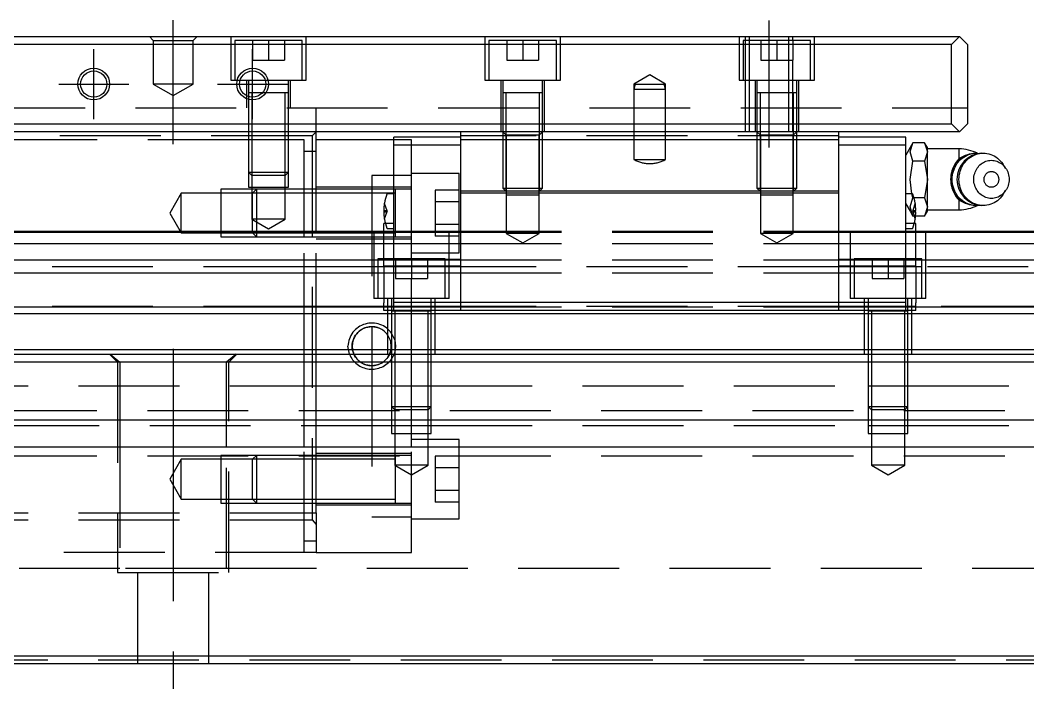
# Model space of a CAD drawing. Extents: x -29 to 1040, y -350 to 120.
# Drawn here: x 390.7 to 517.6, y -303.4 to -219.2 of the extents above; entities that cross this region are included whole.
import ezdxf

# ---------------------------------------------------------------- set-up
doc = ezdxf.new("R2010")
doc.units = 0
doc.linetypes.add('CENTER', pattern=[50.8, 31.75, -6.35, 6.35, -6.35])
doc.linetypes.add('DASHED', pattern=[19.05, 12.7, -6.35])
doc.layers.get('0').update_dxf_attribs({"linetype": 'CONTINUOUS'})
doc.layers.add('CENTER', color=1, linetype='CENTER')

msp = doc.modelspace()

# ---------------------------------------------------------------- linework, layer by layer
at = {"color": 7, "linetype": 'CONTINUOUS'}
for p, q in [((311, -221.26), (509, -221.26)), ((509, -221.26), (508, -222.26)), ((510, -222.26), (509, -221.26)), ((508, -222.26), (312, -222.26)), ((508, -232.26), (508, -222.26)), ((510, -222.26), (510, -232.26)), ((421.23, -228.36), (419.5, -228.36)), ((424.5, -228.36), (419.5, -228.36)), ((421.67, -228.36), (421.23, -228.36)), ((424.5, -228.36), (421.67, -228.36)), ((509, -233.26), (311, -233.26)), ((312, -232.26), (508, -232.26)), ((428, -245.76), (428, -233.26)), ((446.2, -234.26), (446.2, -233.26)), ((493.8, -234.26), (493.8, -233.26)), ((508, -232.26), (509, -233.26)), ((509, -233.26), (510, -232.26)), ((437.77, -234.26), (428, -234.26)), ((437.77, -234.96), (437.77, -233.96)), ((446.2, -233.96), (437.77, -233.96)), ((446.2, -240.76), (446.2, -234.26)), ((493.8, -234.26), (446.2, -234.26)), ((502.23, -233.96), (493.8, -233.96)), ((493.8, -240.76), (493.8, -234.26)), ((502.23, -234.96), (502.23, -233.96)), ((503.13, -234.64), (502.78, -235.26)), ((502.78, -235.8), (503.13, -234.64)), ((504.6, -234.64), (503.13, -234.64)), ((504.6, -234.64), (504.6, -234.64)), ((504.96, -235.26), (504.6, -234.64)), ((504.6, -234.64), (504.96, -235.8)), ((437.77, -254.76), (437.77, -234.96)), ((446.2, -234.96), (437.77, -234.96)), ((502.23, -234.96), (493.8, -234.96)), ((502.23, -254.76), (502.23, -234.96)), ((502.78, -235.26), (502.23, -236.2)), ((503.13, -236.95), (502.78, -235.8)), ((504.96, -235.8), (504.6, -236.95)), ((504.96, -235.8), (504.96, -235.26)), ((508.96, -235.41), (504.96, -235.41)), ((504.96, -239.26), (504.96, -235.8)), ((508.96, -236.65), (508.96, -235.41)), ((510.73, -235.97), (510.97, -235.96)), ((510.88, -235.97), (511.12, -235.96)), ((511.12, -235.96), (510.97, -235.96)), ((511.12, -235.96), (511.53, -235.99)), ((511.74, -235.97), (511.98, -235.96)), ((511.98, -235.96), (512.22, -235.97)), ((502.78, -239.26), (503.13, -236.95)), ((504.6, -236.95), (503.13, -236.95)), ((504.6, -236.95), (504.96, -239.26)), ((508.5, -237.32), (508.65, -237.12)), ((508.65, -237.12), (508.81, -236.93)), ((508.66, -237.32), (508.8, -237.12)), ((508.8, -237.12), (508.97, -236.93)), ((508.81, -236.93), (508.99, -236.75)), ((509.72, -236.25), (508.96, -236.65)), ((508.97, -236.93), (509.14, -236.75)), ((508.99, -236.75), (509.18, -236.59)), ((509.14, -236.75), (509.33, -236.59)), ((509.18, -236.59), (509.38, -236.45)), ((509.33, -236.59), (509.53, -236.45)), ((509.38, -236.45), (509.58, -236.32)), ((509.51, -237.32), (509.66, -237.12)), ((509.53, -236.45), (509.74, -236.32)), ((509.58, -236.32), (509.8, -236.21)), ((509.66, -237.12), (509.83, -236.93)), ((509.74, -236.32), (509.96, -236.21)), ((509.8, -236.21), (510.03, -236.12)), ((509.83, -236.93), (510, -236.75)), ((509.96, -236.21), (510.18, -236.12)), ((510, -236.75), (510.19, -236.59)), ((510.03, -236.12), (510.26, -236.05)), ((510.18, -236.12), (510.41, -236.05)), ((510.19, -236.59), (510.39, -236.45)), ((510.26, -236.05), (510.49, -236)), ((510.39, -236.45), (510.6, -236.32)), ((510.41, -236.05), (510.64, -236)), ((510.49, -236), (510.73, -235.97)), ((510.6, -236.32), (510.81, -236.21)), ((510.64, -236), (510.88, -235.97)), ((510.81, -236.21), (511.04, -236.12)), ((511.04, -236.12), (511.27, -236.05)), ((511.27, -236.05), (511.5, -236)), ((511.5, -236), (511.74, -235.97)), ((511.71, -237.32), (511.85, -237.22)), ((511.85, -237.22), (512, -237.13)), ((512, -237.13), (512.16, -237.05)), ((512.16, -237.05), (512.32, -236.98)), ((512.22, -235.97), (512.45, -236)), ((512.32, -236.98), (512.49, -236.93)), ((512.45, -236), (512.69, -236.05)), ((512.49, -236.93), (512.66, -236.89)), ((512.66, -236.89), (512.83, -236.87)), ((512.69, -236.05), (512.92, -236.12)), ((512.83, -236.87), (513, -236.86)), ((512.92, -236.12), (513.14, -236.21)), ((513, -236.86), (513.18, -236.87)), ((513.14, -236.21), (513.36, -236.31)), ((513.18, -236.87), (513.35, -236.89)), ((513.35, -236.89), (513.52, -236.92)), ((513.36, -236.31), (513.56, -236.44)), ((513.52, -236.92), (513.69, -236.97)), ((513.56, -236.44), (513.76, -236.58)), ((513.69, -236.97), (513.85, -237.04)), ((513.76, -236.58), (513.95, -236.74)), ((513.85, -237.04), (514.01, -237.12)), ((513.95, -236.74), (514.12, -236.91)), ((514.01, -237.12), (514.16, -237.21)), ((514.12, -236.91), (514.29, -237.1)), ((514.16, -237.21), (514.31, -237.31)), ((514.29, -237.1), (514.44, -237.3)), ((507.96, -238.74), (508, -238.49)), ((508, -238.49), (508.07, -238.24)), ((508.07, -238.24), (508.15, -238)), ((508.11, -238.74), (508.16, -238.49)), ((508.15, -238), (508.25, -237.76)), ((508.16, -238.49), (508.22, -238.24)), ((508.22, -238.24), (508.31, -238)), ((508.25, -237.76), (508.37, -237.54)), ((508.31, -238), (508.41, -237.76)), ((508.37, -237.54), (508.5, -237.32)), ((508.41, -237.76), (508.52, -237.54)), ((508.52, -237.54), (508.66, -237.32)), ((508.97, -238.74), (509.02, -238.49)), ((509.02, -238.49), (509.08, -238.24)), ((509.08, -238.24), (509.16, -238)), ((509.16, -238), (509.26, -237.76)), ((509.26, -237.76), (509.38, -237.54)), ((509.38, -237.54), (509.51, -237.32)), ((510.91, -238.52), (510.97, -238.34)), ((510.97, -238.34), (511.04, -238.17)), ((511.04, -238.17), (511.12, -238.01)), ((511.12, -238.01), (511.22, -237.85)), ((511.22, -237.85), (511.33, -237.71)), ((511.33, -237.71), (511.44, -237.57)), ((511.44, -237.57), (511.57, -237.44)), ((511.57, -237.44), (511.71, -237.32)), ((512.36, -238.55), (512.42, -238.49)), ((512.42, -238.49), (512.48, -238.44)), ((512.48, -238.44), (512.55, -238.39)), ((512.55, -238.39), (512.62, -238.35)), ((512.62, -238.35), (512.7, -238.32)), ((512.7, -238.32), (512.78, -238.29)), ((512.78, -238.29), (512.85, -238.28)), ((512.85, -238.28), (512.93, -238.26)), ((512.93, -238.26), (513.01, -238.26)), ((513.01, -238.26), (513.1, -238.26)), ((513.1, -238.26), (513.18, -238.28)), ((513.18, -238.28), (513.25, -238.29)), ((513.25, -238.29), (513.33, -238.32)), ((513.33, -238.32), (513.41, -238.35)), ((513.41, -238.35), (513.48, -238.39)), ((513.48, -238.39), (513.54, -238.44)), ((513.54, -238.44), (513.61, -238.49)), ((513.61, -238.49), (513.67, -238.55)), ((514.31, -237.31), (514.44, -237.42)), ((514.8, -237.84), (514.44, -237.3)), ((514.44, -237.42), (514.57, -237.55)), ((514.57, -237.55), (514.69, -237.69)), ((514.69, -237.69), (514.8, -237.84)), ((514.8, -237.84), (514.9, -237.99)), ((514.9, -237.99), (514.98, -238.16)), ((514.98, -238.16), (515.06, -238.33)), ((515.06, -238.33), (515.12, -238.51)), ((503, -241.06), (502.78, -239.26)), ((504.96, -239.26), (504.6, -241.57)), ((504.96, -242.72), (504.96, -239.26)), ((507.92, -239.26), (507.93, -239)), ((507.93, -239.52), (507.92, -239.26)), ((507.93, -239), (507.96, -238.74)), ((507.96, -239.78), (507.93, -239.52)), ((508.07, -239.26), (508.08, -239)), ((508.08, -239.52), (508.07, -239.26)), ((508.08, -239), (508.11, -238.74)), ((508.11, -239.78), (508.08, -239.52)), ((508.93, -239.26), (508.94, -239)), ((508.94, -239.52), (508.93, -239.26)), ((508.94, -239), (508.97, -238.74)), ((508.97, -239.78), (508.94, -239.52)), ((510.8, -239.07), (510.82, -238.89)), ((510.8, -239.26), (510.8, -239.07)), ((510.8, -239.45), (510.8, -239.26)), ((510.82, -239.63), (510.8, -239.45)), ((510.82, -238.89), (510.86, -238.7)), ((510.86, -239.82), (510.82, -239.63)), ((510.86, -238.7), (510.91, -238.52)), ((512.09, -239.17), (512.1, -239.09)), ((512.09, -239.26), (512.09, -239.17)), ((512.09, -239.35), (512.09, -239.26)), ((512.1, -239.43), (512.09, -239.35)), ((512.1, -239.09), (512.12, -239)), ((512.12, -239.52), (512.1, -239.43)), ((512.12, -239), (512.15, -238.92)), ((512.15, -239.6), (512.12, -239.52)), ((512.15, -238.92), (512.18, -238.84)), ((512.18, -239.68), (512.15, -239.6)), ((512.18, -238.84), (512.21, -238.76)), ((512.21, -239.76), (512.18, -239.68)), ((512.21, -238.76), (512.26, -238.69)), ((512.26, -239.83), (512.21, -239.76)), ((512.26, -238.69), (512.31, -238.62)), ((512.31, -238.62), (512.36, -238.55)), ((513.67, -238.55), (513.72, -238.62)), ((513.72, -238.62), (513.77, -238.69)), ((513.77, -238.69), (513.81, -238.76)), ((513.81, -239.76), (513.77, -239.83)), ((513.81, -238.76), (513.85, -238.84)), ((513.85, -239.68), (513.81, -239.76)), ((513.85, -238.84), (513.88, -238.92)), ((513.88, -239.6), (513.85, -239.68)), ((513.88, -238.92), (513.91, -239)), ((513.91, -239.52), (513.88, -239.6)), ((513.91, -239), (513.92, -239.09)), ((513.92, -239.43), (513.91, -239.52)), ((513.92, -239.09), (513.94, -239.17)), ((513.94, -239.35), (513.92, -239.43)), ((513.94, -239.17), (513.94, -239.26)), ((513.94, -239.26), (513.94, -239.35)), ((515.12, -238.51), (515.17, -238.69)), ((515.17, -238.69), (515.2, -238.88)), ((515.2, -239.64), (515.17, -239.83)), ((515.2, -238.88), (515.23, -239.07)), ((515.23, -239.45), (515.2, -239.64)), ((515.23, -239.07), (515.23, -239.26)), ((515.23, -239.26), (515.23, -239.45)), ((438, -241.01), (438, -240.51)), ((438, -246.51), (438, -240.51)), ((438, -243.51), (438, -240.51)), ((446.2, -241.01), (446.2, -240.76)), ((493.8, -240.76), (446.2, -240.76)), ((446.2, -254.76), (446.2, -241.01)), ((493.8, -241.01), (446.2, -241.01)), ((493.8, -241.01), (493.8, -240.76)), ((493.8, -254.76), (493.8, -241.01)), ((508, -240.03), (507.96, -239.78)), ((508.07, -240.28), (508, -240.03)), ((508.15, -240.52), (508.07, -240.28)), ((508.16, -240.03), (508.11, -239.78)), ((508.25, -240.76), (508.15, -240.52)), ((508.22, -240.28), (508.16, -240.03)), ((508.31, -240.52), (508.22, -240.28)), ((508.37, -240.98), (508.25, -240.76)), ((508.41, -240.76), (508.31, -240.52)), ((508.5, -241.2), (508.37, -240.98)), ((508.52, -240.98), (508.41, -240.76)), ((508.66, -241.2), (508.52, -240.98)), ((509.02, -240.03), (508.97, -239.78)), ((509.08, -240.28), (509.02, -240.03)), ((509.16, -240.52), (509.08, -240.28)), ((509.26, -240.76), (509.16, -240.52)), ((509.38, -240.98), (509.26, -240.76)), ((509.51, -241.2), (509.38, -240.98)), ((510.91, -240), (510.86, -239.82)), ((510.97, -240.18), (510.91, -240)), ((511.04, -240.35), (510.97, -240.18)), ((511.12, -240.51), (511.04, -240.35)), ((511.22, -240.67), (511.12, -240.51)), ((511.33, -240.81), (511.22, -240.67)), ((511.44, -240.95), (511.33, -240.81)), ((511.57, -241.08), (511.44, -240.95)), ((512.31, -239.9), (512.26, -239.83)), ((512.36, -239.97), (512.31, -239.9)), ((512.42, -240.03), (512.36, -239.97)), ((512.48, -240.08), (512.42, -240.03)), ((512.55, -240.13), (512.48, -240.08)), ((512.62, -240.17), (512.55, -240.13)), ((512.7, -240.2), (512.62, -240.17)), ((512.78, -240.23), (512.7, -240.2)), ((512.85, -240.24), (512.78, -240.23)), ((512.93, -240.26), (512.85, -240.24)), ((513.01, -240.26), (512.93, -240.26)), ((513.1, -240.26), (513.01, -240.26)), ((513.18, -240.24), (513.1, -240.26)), ((513.25, -240.23), (513.18, -240.24)), ((513.33, -240.2), (513.25, -240.23)), ((513.41, -240.17), (513.33, -240.2)), ((513.48, -240.13), (513.41, -240.17)), ((513.54, -240.08), (513.48, -240.13)), ((513.61, -240.03), (513.54, -240.08)), ((513.67, -239.97), (513.61, -240.03)), ((513.72, -239.9), (513.67, -239.97)), ((513.77, -239.83), (513.72, -239.9)), ((514.44, -241.22), (514.8, -240.68)), ((514.57, -240.97), (514.44, -241.1)), ((514.69, -240.83), (514.57, -240.97)), ((514.8, -240.68), (514.69, -240.83)), ((514.9, -240.53), (514.8, -240.68)), ((514.98, -240.36), (514.9, -240.53)), ((515.06, -240.19), (514.98, -240.36)), ((515.12, -240.01), (515.06, -240.19)), ((515.17, -239.83), (515.12, -240.01)), ((437.77, -241.06), (436.99, -241.06)), ((503.01, -241.06), (502.23, -241.06)), ((504.6, -241.57), (503.26, -241.57)), ((504.6, -241.57), (504.96, -242.72)), ((508.65, -241.4), (508.5, -241.2)), ((508.81, -241.59), (508.65, -241.4)), ((508.8, -241.4), (508.66, -241.2)), ((508.97, -241.59), (508.8, -241.4)), ((508.99, -241.77), (508.81, -241.59)), ((508.96, -241.87), (509.72, -242.27)), ((508.96, -243.11), (508.96, -241.87)), ((509.14, -241.77), (508.97, -241.59)), ((509.18, -241.93), (508.99, -241.77)), ((509.33, -241.93), (509.14, -241.77)), ((509.38, -242.07), (509.18, -241.93)), ((509.53, -242.07), (509.33, -241.93)), ((509.58, -242.2), (509.38, -242.07)), ((509.66, -241.4), (509.51, -241.2)), ((509.74, -242.2), (509.53, -242.07)), ((509.8, -242.31), (509.58, -242.2)), ((509.83, -241.59), (509.66, -241.4)), ((509.96, -242.31), (509.74, -242.2)), ((510.03, -242.4), (509.8, -242.31)), ((510, -241.77), (509.83, -241.59)), ((510.18, -242.4), (509.96, -242.31)), ((510.19, -241.93), (510, -241.77)), ((510.39, -242.07), (510.19, -241.93)), ((510.6, -242.2), (510.39, -242.07)), ((510.81, -242.31), (510.6, -242.2)), ((511.04, -242.4), (510.81, -242.31)), ((511.71, -241.2), (511.57, -241.08)), ((511.85, -241.3), (511.71, -241.2)), ((512, -241.39), (511.85, -241.3)), ((512.16, -241.47), (512, -241.39)), ((512.32, -241.54), (512.16, -241.47)), ((512.49, -241.59), (512.32, -241.54)), ((512.66, -241.63), (512.49, -241.59)), ((512.83, -241.65), (512.66, -241.63)), ((513, -241.66), (512.83, -241.65)), ((513.18, -241.65), (513, -241.66)), ((513.36, -242.21), (513.14, -242.31)), ((513.35, -241.63), (513.18, -241.65)), ((513.52, -241.6), (513.35, -241.63)), ((513.56, -242.08), (513.36, -242.21)), ((513.69, -241.55), (513.52, -241.6)), ((513.76, -241.94), (513.56, -242.08)), ((513.85, -241.48), (513.69, -241.55)), ((513.95, -241.78), (513.76, -241.94)), ((514.01, -241.4), (513.85, -241.48)), ((514.12, -241.61), (513.95, -241.78)), ((514.16, -241.31), (514.01, -241.4)), ((514.29, -241.42), (514.12, -241.61)), ((514.31, -241.21), (514.16, -241.31)), ((514.44, -241.22), (514.29, -241.42)), ((514.44, -241.1), (514.31, -241.21)), ((436.58, -243.16), (436.5, -243.16)), ((436.5, -243.36), (436.58, -243.36)), ((436.58, -243.36), (436.58, -243.16)), ((503.42, -243.16), (503.42, -243.36)), ((503.5, -243.16), (503.42, -243.16)), ((503.42, -243.36), (503.5, -243.36)), ((504.96, -242.72), (504.6, -243.88)), ((504.6, -243.88), (504.96, -243.26)), ((504.96, -243.26), (504.96, -242.72)), ((504.96, -243.11), (508.96, -243.11)), ((510.26, -242.47), (510.03, -242.4)), ((510.41, -242.47), (510.18, -242.4)), ((510.49, -242.52), (510.26, -242.47)), ((510.64, -242.52), (510.41, -242.47)), ((510.73, -242.55), (510.49, -242.52)), ((510.88, -242.55), (510.64, -242.52)), ((510.97, -242.56), (510.73, -242.55)), ((511.12, -242.56), (510.88, -242.55)), ((510.97, -242.56), (511.12, -242.56)), ((511.27, -242.47), (511.04, -242.4)), ((511.53, -242.53), (511.12, -242.56)), ((511.5, -242.52), (511.27, -242.47)), ((511.74, -242.55), (511.5, -242.52)), ((511.98, -242.56), (511.74, -242.55)), ((512.22, -242.55), (511.98, -242.56)), ((512.45, -242.52), (512.22, -242.55)), ((512.69, -242.47), (512.45, -242.52)), ((512.92, -242.4), (512.69, -242.47)), ((513.14, -242.31), (512.92, -242.4)), ((436.5, -247.43), (436.5, -244.83)), ((436.71, -244.83), (436.5, -244.83)), ((503.5, -244.83), (503.29, -244.83)), ((504.6, -243.88), (503.47, -243.88)), ((503.5, -247.43), (503.5, -244.83)), ((504.6, -243.88), (504.6, -243.88)), ((383.5, -245.76), (436.5, -245.76)), ((383.5, -245.92), (436.5, -245.92)), ((436.99, -245.46), (437.77, -245.46)), ((438, -246.51), (438, -246.01)), ((502.23, -245.46), (503.01, -245.46)), ((503.5, -245.76), (820, -245.76)), ((503.5, -245.92), (820, -245.92)), ((383.5, -247.32), (436.5, -247.32)), ((503.5, -247.32), (820, -247.32)), ((436.5, -249.34), (436.5, -247.43)), ((503.5, -249.34), (503.5, -247.43)), ((383.5, -249.4), (436.5, -249.4)), ((436.5, -250.19), (436.5, -249.34)), ((437.77, -249.34), (436.5, -249.34)), ((503.5, -249.34), (502.23, -249.34)), ((503.5, -250.19), (503.5, -249.34)), ((503.5, -249.4), (820, -249.4)), ((383.5, -251.02), (436.5, -251.02)), ((436.5, -250.19), (436.5, -254.8)), ((437.77, -250.19), (436.5, -250.19)), ((503.5, -250.19), (502.23, -250.19)), ((503.5, -250.19), (503.5, -254.8)), ((503.5, -251.02), (820, -251.02)), ((436.5, -255.76), (436.5, -254.8)), ((446.2, -254.76), (437.77, -254.76)), ((437.77, -255.76), (437.77, -254.76)), ((446.2, -255.76), (446.2, -254.76)), ((493.8, -254.76), (446.2, -254.76)), ((502.23, -254.76), (493.8, -254.76)), ((493.8, -255.76), (493.8, -254.76)), ((502.23, -255.76), (502.23, -254.76)), ((503.5, -255.76), (503.5, -254.8)), ((0, -256.16), (820, -256.16)), ((383.5, -255.31), (436.5, -255.31)), ((437.77, -255.76), (436.5, -255.76)), ((442.5, -255.86), (437.5, -255.86)), ((446.2, -255.76), (437.77, -255.76)), ((493.8, -255.76), (446.2, -255.76)), ((502.23, -255.76), (493.8, -255.76)), ((503.5, -255.76), (502.23, -255.76)), ((503.5, -255.31), (820, -255.31)), ((0, -260.66), (820, -260.66)), ((1, -261.26), (819, -261.26)), ((818, -262.26), (2, -262.26)), ((818, -269.56), (2, -269.56)), ((818, -272.96), (2, -272.96)), ((438, -280.01), (438, -274.01)), ((438, -277.01), (438, -274.01)), ((438, -280.01), (438, -274.01)), ((438, -277.01), (438, -274.01)), ((438, -280.01), (438, -279.51)), ((2, -299.26), (818, -299.26)), ((819, -300.26), (1, -300.26))]:
    msp.add_line(p, q, dxfattribs=at)
at = {"color": 3, "linetype": 'DASHED'}
for p, q in [((407, -221.26), (407.5, -221.76)), ((407.5, -221.76), (407.5, -227.26)), ((407.5, -221.76), (412.5, -221.76)), ((412.5, -221.76), (413, -221.26)), ((412.5, -227.26), (412.5, -221.76)), ((417.25, -221.26), (417.25, -226.76)), ((417.75, -221.76), (417.75, -226.76)), ((426.25, -221.76), (417.75, -221.76)), ((420, -221.76), (420, -224.26)), ((422, -221.76), (422, -224.26)), ((424, -221.76), (424, -224.26)), ((426.25, -226.76), (426.25, -221.76)), ((426.75, -226.76), (426.75, -221.26)), ((449.25, -221.26), (449.25, -226.76)), ((449.75, -221.76), (449.75, -226.76)), ((458.25, -221.76), (449.75, -221.76)), ((452, -221.76), (452, -224.26)), ((454, -221.76), (454, -224.26)), ((456, -221.76), (456, -224.26)), ((458.25, -226.76), (458.25, -221.76)), ((458.75, -226.76), (458.75, -221.26)), ((481.25, -221.26), (481.25, -226.76)), ((481.75, -221.76), (481.75, -226.76)), ((490.25, -221.76), (481.75, -221.76)), ((482, -221.26), (482, -221.76)), ((482, -221.76), (482, -226.76)), ((482.5, -221.26), (482.5, -233.26)), ((484, -221.76), (484, -224.26)), ((486, -221.76), (486, -224.26)), ((487.5, -233.26), (487.5, -221.26)), ((488, -221.76), (488, -221.26)), ((488, -221.76), (488, -224.26)), ((490.25, -226.76), (490.25, -221.76)), ((490.75, -226.76), (490.75, -221.26)), ((420, -224.26), (422, -224.26)), ((422, -224.26), (424, -224.26)), ((452, -224.26), (454, -224.26)), ((454, -224.26), (456, -224.26)), ((484, -224.26), (486, -224.26)), ((486, -224.26), (488, -224.26)), ((488, -226.76), (488, -224.26)), ((417.25, -226.76), (426.75, -226.76)), ((419.25, -226.76), (419.25, -230.26)), ((419.5, -226.76), (419.5, -228.36)), ((424.5, -228.36), (424.5, -226.76)), ((424.75, -230.26), (424.75, -226.76)), ((449.25, -226.76), (458.75, -226.76)), ((451.25, -226.76), (451.25, -233.26)), ((451.5, -226.76), (451.5, -228.36)), ((456.5, -228.36), (456.5, -226.76)), ((456.75, -233.26), (456.75, -226.76)), ((470, -226.11), (468, -227.26)), ((472, -227.26), (470, -226.11)), ((481.25, -226.76), (490.75, -226.76)), ((482, -226.76), (482, -233.26)), ((483.25, -226.76), (483.25, -233.26)), ((483.5, -226.76), (483.5, -228.36)), ((488, -228.36), (488, -226.76)), ((488.5, -228.36), (488.5, -226.76)), ((488.75, -233.26), (488.75, -226.76)), ((407.5, -227.26), (410, -228.7)), ((412.5, -227.26), (407.5, -227.26)), ((410, -228.7), (412.5, -227.26)), ((419.5, -228.36), (419.5, -228.36)), ((424.5, -228.36), (424.5, -228.36)), ((451.5, -228.36), (451.5, -228.36)), ((456.5, -228.36), (456.5, -228.36)), ((468, -227.26), (468, -227.89)), ((468.17, -227.26), (468, -227.89)), ((468, -227.26), (470, -227.26)), ((468, -227.89), (468, -233.26)), ((468, -227.89), (472, -227.89)), ((470, -227.26), (472, -227.26)), ((472, -227.89), (471.83, -227.26)), ((472, -227.89), (472, -227.26)), ((472, -233.26), (472, -227.89)), ((483.5, -228.36), (483.5, -228.36)), ((488.5, -228.36), (488.5, -228.36)), ((419.5, -228.36), (419.5, -228.37)), ((419.5, -228.36), (419.5, -228.83)), ((424.5, -228.36), (419.5, -228.36)), ((419.5, -228.83), (419.5, -229.2)), ((419.5, -229.2), (419.5, -230.26)), ((419.9, -228.36), (419.9, -228.91)), ((419.9, -228.91), (419.9, -229.26)), ((419.9, -229.26), (419.9, -230.26)), ((424.1, -230.26), (424.1, -228.36)), ((424.5, -228.37), (424.5, -228.36)), ((424.5, -230.26), (424.5, -228.36)), ((451.5, -228.36), (451.5, -228.37)), ((451.5, -228.36), (451.5, -233.26)), ((456.5, -228.36), (451.5, -228.36)), ((451.9, -228.36), (451.9, -233.26)), ((456.1, -233.26), (456.1, -228.36)), ((456.5, -228.37), (456.5, -228.36)), ((456.5, -233.26), (456.5, -228.36)), ((483.5, -228.36), (483.5, -228.37)), ((483.5, -228.36), (483.5, -233.26)), ((488.5, -228.36), (483.5, -228.36)), ((488.5, -228.36), (483.5, -228.36)), ((488.5, -228.36), (483.5, -228.36)), ((488.5, -228.36), (483.5, -228.36)), ((488.5, -228.36), (483.5, -228.36)), ((483.9, -228.36), (483.9, -233.26)), ((488, -233.26), (488, -228.36)), ((488.1, -233.26), (488.1, -228.36)), ((488.5, -228.37), (488.5, -228.36)), ((488.5, -233.26), (488.5, -228.36)), ((310, -230.26), (510, -230.26)), ((419.5, -230.26), (419.5, -233.26)), ((419.5, -230.26), (419.5, -233.26)), ((419.9, -230.26), (419.9, -233.26)), ((424.1, -233.26), (424.1, -230.26)), ((424.5, -233.26), (424.5, -230.26)), ((424.5, -233.26), (424.5, -230.26)), ((428, -233.26), (428, -230.26)), ((419.5, -233.26), (419.5, -238.36)), ((419.5, -233.26), (419.5, -238.36)), ((419.9, -233.26), (419.9, -238.76)), ((424.1, -238.76), (424.1, -233.26)), ((424.5, -238.36), (424.5, -233.26)), ((424.5, -238.36), (424.5, -233.26)), ((428, -233.26), (427.5, -233.76)), ((451.5, -233.26), (451.94, -233.7)), ((451.5, -233.26), (451.5, -240.36)), ((456.5, -233.26), (451.5, -233.26)), ((451.9, -233.26), (451.9, -240.76)), ((456.06, -233.7), (456.5, -233.26)), ((456.1, -240.76), (456.1, -233.26)), ((456.5, -240.36), (456.5, -233.26)), ((468, -233.26), (468, -236.76)), ((472, -236.76), (472, -233.26)), ((483.5, -233.26), (483.94, -233.7)), ((483.5, -233.26), (483.5, -240.36)), ((488.5, -233.26), (483.5, -233.26)), ((483.9, -233.26), (483.9, -240.76)), ((488.06, -233.7), (488.5, -233.26)), ((488.1, -240.76), (488.1, -233.26)), ((488.5, -240.36), (488.5, -233.26)), ((427.5, -233.76), (373.8, -233.76)), ((419.5, -234.26), (383.5, -234.26)), ((419.9, -234.26), (419.5, -234.26)), ((424.1, -234.26), (419.9, -234.26)), ((424.5, -234.26), (424.1, -234.26)), ((426.5, -234.26), (424.5, -234.26)), ((426.5, -240.51), (426.5, -234.26)), ((427.5, -233.76), (427.5, -282.11)), ((440, -234.26), (437.77, -234.26)), ((440, -245.76), (440, -234.26)), ((493.8, -233.76), (446.2, -233.76)), ((451.94, -233.7), (451.94, -241.26)), ((456.06, -233.7), (451.94, -233.7)), ((456.06, -241.26), (456.06, -233.7)), ((483.94, -233.7), (483.94, -241.26)), ((488.06, -233.7), (483.94, -233.7)), ((488.06, -241.26), (488.06, -233.7)), ((428, -235.76), (426.5, -235.76)), ((468, -236.76), (472, -236.76)), ((419.5, -238.36), (419.9, -238.76)), ((419.5, -238.36), (419.5, -240.26)), ((419.5, -238.36), (424.5, -238.36)), ((424.1, -238.76), (424.5, -238.36)), ((424.5, -240.26), (424.5, -238.36)), ((469.94, -237.26), (470.06, -237.26)), ((419.9, -238.76), (419.9, -240.26)), ((424.1, -238.76), (419.9, -238.76)), ((424.1, -240.26), (424.1, -238.76)), ((440, -238.76), (435, -238.76)), ((435, -238.76), (435, -257.8)), ((446, -238.51), (440, -238.51)), ((446, -245.76), (446, -238.51)), ((411, -241.01), (409.56, -243.51)), ((416, -241.01), (411, -241.01)), ((411, -246.01), (411, -241.01)), ((420.5, -240.51), (416, -240.51)), ((416, -240.51), (416, -246.51)), ((420, -241.01), (416, -241.01)), ((419.5, -240.26), (424.5, -240.26)), ((419.9, -240.26), (419.9, -244.26)), ((420.5, -240.51), (420, -241.01)), ((428, -241.01), (420, -241.01)), ((420, -245.76), (420, -241.01)), ((428, -240.51), (420.5, -240.51)), ((428, -240.51), (420.5, -240.51)), ((420.5, -240.51), (420.5, -245.76)), ((424.1, -244.26), (424.1, -240.26)), ((426.5, -241.01), (426.5, -240.51)), ((426.5, -245.76), (426.5, -241.01)), ((440, -240.26), (428, -240.26)), ((437.77, -240.51), (428, -240.51)), ((437.77, -241.01), (428, -241.01)), ((438.01, -240.51), (437.77, -240.51)), ((438, -241.01), (437.77, -241.01)), ((440, -240.51), (438, -240.51)), ((438, -245.76), (438, -241.01)), ((446, -240.62), (443, -240.62)), ((443, -240.62), (443, -242.07)), ((451.5, -240.36), (451.9, -240.76)), ((451.5, -240.36), (456.5, -240.36)), ((456.1, -240.76), (456.5, -240.36)), ((483.5, -240.36), (483.9, -240.76)), ((483.5, -240.36), (488.5, -240.36)), ((488.1, -240.76), (488.5, -240.36)), ((436.58, -242.26), (436.9, -243.16)), ((436.58, -242.26), (436.58, -242.26)), ((436.58, -242.26), (436.58, -242.26)), ((436.58, -242.26), (436.58, -242.26)), ((436.58, -242.26), (436.58, -242.26)), ((446, -242.07), (443, -242.07)), ((443, -242.07), (443, -244.95)), ((451.93, -241.26), (451.93, -246.06)), ((456.07, -241.26), (451.93, -241.26)), ((456.07, -246.06), (456.07, -241.26)), ((483.93, -241.26), (483.93, -246.06)), ((488.07, -241.26), (483.93, -241.26)), ((488.07, -246.06), (488.07, -241.26)), ((502.78, -242.72), (503.13, -241.57)), ((503.13, -241.57), (503, -241.06)), ((503.42, -242.26), (503.1, -243.16)), ((503.26, -241.57), (503.13, -241.57)), ((503.42, -242.26), (503.42, -242.26)), ((503.42, -242.26), (503.42, -242.26)), ((409.56, -243.51), (411, -246.01)), ((436.58, -243.16), (436.9, -243.16)), ((436.9, -243.36), (436.58, -244.26)), ((436.58, -243.36), (436.9, -243.36)), ((436.9, -243.16), (436.94, -243.26)), ((436.9, -243.36), (436.94, -243.26)), ((502.23, -242.32), (502.78, -243.26)), ((503.13, -243.88), (502.78, -242.72)), ((502.78, -243.26), (503.13, -243.88)), ((503.1, -243.16), (503.06, -243.26)), ((503.1, -243.36), (503.06, -243.26)), ((503.1, -243.16), (503.42, -243.16)), ((503.1, -243.36), (503.42, -244.26)), ((503.1, -243.36), (503.42, -243.36)), ((419.9, -244.26), (422, -245.47)), ((424.1, -244.26), (419.9, -244.26)), ((422, -245.47), (424.1, -244.26)), ((436.58, -244.26), (436.58, -244.26)), ((436.58, -244.26), (436.58, -244.26)), ((437.77, -244.83), (436.71, -244.83)), ((503.29, -244.83), (502.23, -244.83)), ((503.47, -243.88), (503.13, -243.88)), ((503.42, -244.26), (503.42, -244.26)), ((503.42, -244.26), (503.42, -244.26)), ((503.42, -244.26), (503.42, -244.26)), ((503.42, -244.26), (503.42, -244.26)), ((411, -246.01), (416, -246.01)), ((416, -246.01), (420, -246.01)), ((420, -246.01), (420, -245.76)), ((420, -246.01), (420.5, -246.51)), ((420, -246.01), (428, -246.01)), ((420.5, -245.76), (420.5, -246.51)), ((426.5, -246.01), (426.5, -245.76)), ((426.5, -246.51), (426.5, -246.01)), ((428, -261.26), (428, -245.76)), ((428, -246.01), (436.5, -246.01)), ((435.25, -245.76), (435.25, -254.26)), ((436.5, -245.76), (437.77, -245.76)), ((436.5, -245.92), (437.77, -245.92)), ((436.5, -246.01), (437.77, -246.01)), ((437.77, -245.76), (446.2, -245.76)), ((437.77, -245.92), (446.2, -245.92)), ((437.77, -246.01), (438, -246.01)), ((438, -246.01), (438, -245.76)), ((440, -249.26), (440, -245.76)), ((443, -244.95), (443, -246.4)), ((446, -244.95), (443, -244.95)), ((444.75, -254.26), (444.75, -245.76)), ((446, -248.51), (446, -245.76)), ((446.2, -245.76), (493.8, -245.76)), ((446.2, -245.92), (493.8, -245.92)), ((451.93, -246.06), (454, -247.25)), ((456.07, -246.06), (451.93, -246.06)), ((454, -247.25), (456.07, -246.06)), ((483.93, -246.06), (486, -247.25)), ((488.07, -246.06), (483.93, -246.06)), ((486, -247.25), (488.07, -246.06)), ((493.8, -245.76), (502.23, -245.76)), ((493.8, -245.92), (502.23, -245.92)), ((495.25, -245.76), (495.25, -254.26)), ((502.23, -245.76), (503.5, -245.76)), ((502.23, -245.92), (503.5, -245.92)), ((504.75, -254.26), (504.75, -245.76)), ((416, -246.51), (420.5, -246.51)), ((420.5, -246.51), (428, -246.51)), ((420.5, -246.51), (428, -246.51)), ((426.5, -261.26), (426.5, -246.51)), ((428, -246.51), (436.5, -246.51)), ((428, -246.76), (440, -246.76)), ((436.5, -246.51), (437.77, -246.51)), ((436.5, -247.32), (437.77, -247.32)), ((437.77, -246.51), (438, -246.51)), ((437.77, -247.32), (446.2, -247.32)), ((438, -246.51), (440, -246.51)), ((438, -246.51), (438, -246.51)), ((438, -246.51), (438.01, -246.51)), ((446, -246.4), (443, -246.4)), ((446.2, -247.32), (493.8, -247.32)), ((493.8, -247.32), (502.23, -247.32)), ((502.23, -247.32), (503.5, -247.32)), ((440, -248.51), (446, -248.51)), ((435.75, -249.26), (435.75, -254.26)), ((436.5, -249.26), (435.75, -249.26)), ((437.77, -249.26), (436.5, -249.26)), ((436.5, -249.4), (437.77, -249.4)), ((444.25, -249.26), (437.77, -249.26)), ((446.2, -249.34), (437.77, -249.34)), ((437.77, -249.4), (446.2, -249.4)), ((438, -249.26), (438, -251.76)), ((440, -249.26), (440, -251.76)), ((442, -249.26), (442, -251.76)), ((444.25, -254.26), (444.25, -249.26)), ((446.2, -249.4), (493.8, -249.4)), ((502.23, -249.34), (493.8, -249.34)), ((493.8, -249.4), (502.23, -249.4)), ((495.75, -249.26), (495.75, -254.26)), ((502.23, -249.26), (495.75, -249.26)), ((498, -249.26), (498, -251.76)), ((500, -249.26), (500, -251.76)), ((502, -249.26), (502, -251.76)), ((503.5, -249.26), (502.23, -249.26)), ((502.23, -249.4), (503.5, -249.4)), ((504.25, -249.26), (503.5, -249.26)), ((504.25, -254.26), (504.25, -249.26)), ((426.5, -250.26), (388, -250.26)), ((428, -250.26), (426.5, -250.26)), ((435, -250.26), (428, -250.26)), ((435.75, -250.26), (435, -250.26)), ((436.5, -250.26), (435.75, -250.26)), ((437.77, -250.26), (436.5, -250.26)), ((436.5, -251.02), (437.77, -251.02)), ((446.2, -250.19), (437.77, -250.19)), ((440, -250.26), (437.77, -250.26)), ((437.77, -251.02), (446.2, -251.02)), ((444.25, -250.26), (440, -250.26)), ((446.2, -250.26), (444.25, -250.26)), ((493.8, -250.26), (446.2, -250.26)), ((446.2, -251.02), (493.8, -251.02)), ((502.23, -250.19), (493.8, -250.19)), ((495.75, -250.26), (493.8, -250.26)), ((493.8, -251.02), (502.23, -251.02)), ((502.23, -250.26), (495.75, -250.26)), ((503.5, -250.26), (502.23, -250.26)), ((502.23, -251.02), (503.5, -251.02)), ((504.25, -250.26), (503.5, -250.26)), ((555.75, -250.26), (504.25, -250.26)), ((438, -251.76), (440, -251.76)), ((440, -254.26), (440, -251.76)), ((440, -251.76), (442, -251.76)), ((498, -251.76), (500, -251.76)), ((500, -251.76), (502, -251.76)), ((444.75, -254.26), (435.25, -254.26)), ((437, -254.26), (437, -261.26)), ((437.5, -254.26), (437.5, -255.76)), ((440, -255.76), (440, -254.26)), ((442.5, -255.76), (442.5, -254.26)), ((443, -261.26), (443, -254.26)), ((504.75, -254.26), (495.25, -254.26)), ((497, -254.26), (497, -261.26)), ((497.5, -254.26), (497.5, -255.76)), ((502.5, -255.76), (502.5, -254.26)), ((503, -261.26), (503, -254.26)), ((426.5, -255.26), (360, -255.26)), ((428, -255.26), (426.5, -255.26)), ((436.5, -255.26), (428, -255.26)), ((437.5, -255.26), (436.5, -255.26)), ((436.5, -255.31), (437.77, -255.31)), ((437.77, -255.26), (437.5, -255.26)), ((437.5, -255.76), (437.5, -255.86)), ((437.5, -255.85), (437.5, -255.86)), ((437.5, -255.86), (437.5, -255.86)), ((437.5, -255.86), (437.5, -261.26)), ((442.5, -255.86), (437.5, -255.86)), ((440, -255.26), (437.77, -255.26)), ((437.77, -255.31), (446.2, -255.31)), ((437.9, -255.86), (437.9, -261.26)), ((442.5, -255.26), (440, -255.26)), ((440, -255.86), (440, -255.76)), ((440, -261.26), (440, -255.86)), ((442.1, -261.26), (442.1, -255.86)), ((446.2, -255.26), (442.5, -255.26)), ((442.5, -255.86), (442.5, -255.76)), ((442.5, -255.86), (442.5, -255.85)), ((442.5, -255.86), (442.5, -255.86)), ((442.5, -261.26), (442.5, -255.86)), ((493.8, -255.26), (446.2, -255.26)), ((446.2, -255.31), (493.8, -255.31)), ((497.5, -255.26), (493.8, -255.26)), ((493.8, -255.31), (502.23, -255.31)), ((502.23, -255.26), (497.5, -255.26)), ((497.5, -255.76), (497.5, -255.86)), ((497.5, -255.85), (497.5, -255.86)), ((497.5, -255.86), (497.5, -255.86)), ((497.5, -255.86), (497.5, -261.26)), ((502.5, -255.86), (497.5, -255.86)), ((497.9, -255.86), (497.9, -261.26)), ((502.1, -261.26), (502.1, -255.86)), ((502.5, -255.26), (502.23, -255.26)), ((502.23, -255.31), (503.5, -255.31)), ((503.5, -255.26), (502.5, -255.26)), ((502.5, -255.86), (502.5, -255.76)), ((502.5, -255.86), (502.5, -255.85)), ((502.5, -255.86), (502.5, -255.86)), ((502.5, -261.26), (502.5, -255.86)), ((557.5, -255.26), (503.5, -255.26)), ((435, -257.81), (435, -261.26)), ((437.5, -258.66), (437.9, -259.52)), ((437.9, -259.52), (438, -260.26)), ((402, -261.26), (403, -262.26)), ((402.06, -261.26), (403.29, -262.26)), ((417.94, -261.26), (416.71, -262.26)), ((417, -262.26), (418, -261.26)), ((426.5, -269.56), (426.5, -261.26)), ((428, -269.56), (428, -261.26)), ((432.18, -261.26), (432, -260.26)), ((435, -261.26), (435, -262.71)), ((437.5, -261.26), (437.5, -267.86)), ((437.5, -261.26), (437.5, -267.86)), ((437.82, -261.26), (437.5, -261.86)), ((437.9, -261), (437.82, -261.26)), ((438, -260.26), (437.9, -261)), ((437.9, -261.26), (437.9, -268.26)), ((440, -268.26), (440, -261.26)), ((442.1, -268.26), (442.1, -261.26)), ((442.5, -267.86), (442.5, -261.26)), ((442.5, -267.86), (442.5, -261.26)), ((497.5, -261.26), (497.5, -267.86)), ((497.5, -261.26), (497.5, -267.86)), ((497.9, -261.26), (497.9, -268.26)), ((502.1, -268.26), (502.1, -261.26)), ((502.5, -267.86), (502.5, -261.26)), ((502.5, -267.86), (502.5, -261.26)), ((403, -262.26), (403, -288.76)), ((403.29, -262.26), (403.29, -269.56)), ((416.71, -269.56), (416.71, -262.26)), ((417, -288.76), (417, -262.26)), ((435, -262.72), (435, -281.76)), ((360, -265.26), (426.5, -265.26)), ((426.5, -265.26), (428, -265.26)), ((428, -265.26), (437.5, -265.26)), ((437.5, -265.26), (437.9, -265.26)), ((437.9, -265.26), (440, -265.26)), ((440, -265.26), (442.1, -265.26)), ((442.1, -265.26), (442.5, -265.26)), ((442.5, -265.26), (497.5, -265.26)), ((497.5, -265.26), (497.9, -265.26)), ((497.9, -265.26), (502.1, -265.26)), ((502.1, -265.26), (502.5, -265.26)), ((502.5, -265.26), (523.29, -265.26)), ((819.5, -268.41), (0.5, -268.41)), ((437.5, -267.86), (437.9, -268.26)), ((437.5, -267.86), (437.5, -269.56)), ((437.5, -267.86), (442.5, -267.86)), ((437.9, -268.26), (437.9, -271.26)), ((442.1, -268.26), (437.9, -268.26)), ((440, -269.56), (440, -268.26)), ((442.1, -268.26), (442.5, -267.86)), ((442.1, -271.26), (442.1, -268.26)), ((442.5, -269.56), (442.5, -267.86)), ((497.5, -267.86), (497.9, -268.26)), ((497.5, -267.86), (497.5, -269.56)), ((497.5, -267.86), (502.5, -267.86)), ((497.9, -268.26), (497.9, -271.26)), ((502.1, -268.26), (497.9, -268.26)), ((502.1, -268.26), (502.5, -267.86)), ((502.1, -271.26), (502.1, -268.26)), ((502.5, -269.56), (502.5, -267.86)), ((403.29, -269.56), (403.29, -272.96)), ((416.71, -272.96), (416.71, -269.56)), ((426.5, -272.96), (426.5, -269.56)), ((428, -272.96), (428, -269.56)), ((437.5, -269.56), (437.5, -271.26)), ((440, -271.26), (440, -269.56)), ((442.5, -271.26), (442.5, -269.56)), ((497.5, -269.56), (497.5, -271.26)), ((502.5, -271.26), (502.5, -269.56)), ((388, -270.26), (426.5, -270.26)), ((426.5, -270.26), (428, -270.26)), ((428, -270.26), (435, -270.26)), ((435, -270.26), (437.5, -270.26)), ((437.5, -270.26), (440, -270.26)), ((437.5, -271.26), (442.5, -271.26)), ((437.9, -271.26), (437.9, -275.26)), ((440, -270.26), (442.5, -270.26)), ((440, -272.96), (440, -271.26)), ((442.1, -275.26), (442.1, -271.26)), ((442.5, -270.26), (497.5, -270.26)), ((497.5, -270.26), (502.5, -270.26)), ((497.5, -271.26), (502.5, -271.26)), ((497.9, -271.26), (497.9, -275.26)), ((502.1, -275.26), (502.1, -271.26)), ((502.5, -270.26), (523.29, -270.26)), ((446, -272.01), (440, -272.01)), ((446, -272.96), (446, -272.01)), ((403.29, -272.96), (403.29, -288.26)), ((420.5, -274.01), (416, -274.01)), ((416, -274.01), (416, -280.01)), ((416.71, -288.26), (416.71, -272.96)), ((420.5, -274.01), (420, -274.51)), ((428, -274.01), (420.5, -274.01)), ((428, -274.01), (420.5, -274.01)), ((420.5, -274.01), (420.5, -280.01)), ((426.5, -286.26), (426.5, -272.96)), ((428, -281.26), (428, -272.96)), ((440, -273.76), (428, -273.76)), ((438.01, -274.01), (428, -274.01)), ((440, -274.01), (438, -274.01)), ((440, -286.26), (440, -272.96)), ((446, -282.01), (446, -272.96)), ((819.5, -274.11), (0.5, -274.11)), ((411, -274.51), (409.56, -277.01)), ((416, -274.51), (411, -274.51)), ((411, -279.51), (411, -274.51)), ((420, -274.51), (416, -274.51)), ((428, -274.51), (420, -274.51)), ((428, -274.51), (420, -274.51)), ((420, -279.51), (420, -274.51)), ((438, -274.51), (428, -274.51)), ((437.9, -275.26), (440, -276.47)), ((442.1, -275.26), (437.9, -275.26)), ((438, -279.51), (438, -274.51)), ((440, -276.47), (442.1, -275.26)), ((446, -274.12), (443, -274.12)), ((443, -274.12), (443, -275.57)), ((497.9, -275.26), (500, -276.47)), ((502.1, -275.26), (497.9, -275.26)), ((500, -276.47), (502.1, -275.26)), ((446, -275.57), (443, -275.57)), ((443, -275.57), (443, -278.45)), ((409.56, -277.01), (411, -279.51)), ((443, -278.45), (443, -279.9)), ((446, -278.45), (443, -278.45)), ((411, -279.51), (416, -279.51)), ((416, -279.51), (420, -279.51)), ((416, -280.01), (420.5, -280.01)), ((420, -279.51), (428, -279.51)), ((420, -279.51), (420.5, -280.01)), ((420, -279.51), (428, -279.51)), ((420.5, -280.01), (428, -280.01)), ((420.5, -280.01), (428, -280.01)), ((428, -279.51), (438, -279.51)), ((428, -280.01), (438.01, -280.01)), ((428, -280.26), (440, -280.26)), ((438, -280.01), (440, -280.01)), ((446, -279.9), (443, -279.9)), ((360, -281.26), (428, -281.26)), ((428, -281.26), (428, -286.26)), ((360, -282.11), (427.5, -282.11)), ((427.5, -282.11), (428, -282.71)), ((435, -281.76), (440, -281.76)), ((440, -282.01), (446, -282.01)), ((426.5, -284.76), (428, -284.76)), ((428, -286.26), (360, -286.26)), ((428, -286.26), (440, -286.26)), ((403.29, -288.26), (296.71, -288.26)), ((403, -288.76), (417, -288.76)), ((416.71, -288.26), (403.29, -288.26)), ((405.5, -288.76), (405.5, -300.26)), ((414.5, -300.26), (414.5, -288.76)), ((523.29, -288.26), (416.71, -288.26)), ((0.5, -299.76), (819.5, -299.76))]:
    msp.add_line(p, q, dxfattribs=at)
at = {"color": 3, "linetype": 'CONTINUOUS'}
for centre in [(400, -227.26), (420, -227.26)]:
    msp.add_circle(centre, 2, dxfattribs=at)
at = {"color": 7, "linetype": 'CONTINUOUS'}
for centre in [(400, -227.26), (420, -227.26)]:
    msp.add_circle(centre, 1.65, dxfattribs=at)
at = {"color": 3, "linetype": 'DASHED'}
msp.add_circle((435, -260.26), 2.46, dxfattribs=at)
at = {"color": 7, "linetype": 'CONTINUOUS'}
for centre, radius, start, end in [((511.98, -239.26), 3.3, 92.9134, 180), ((508.73, -241.41), 6, 65.106, 87.8214), ((511.4, -239.13), 3.49, 134.5664, 182.1846), ((511.37, -239.4), 3.46, 177.7054, 225.6414), ((511.98, -239.26), 3.3, 180, 267.0626), ((442.5, -243.26), 6, 170.4203, 179.0449), ((442.5, -243.26), 6, 159.1494, 170.4059), ((436.99, -241.16), 0.1, 90, 159.1494), ((503.01, -241.16), 0.1, 20.8506, 90), ((497.5, -243.26), 6, 9.5941, 20.8506), ((497.5, -243.26), 6, 0.9551, 9.5797), ((442.5, -243.26), 6, 180.9551, 189.5797), ((497.5, -243.26), 6, 350.4203, 359.0449), ((508.73, -237.11), 6, 272.1786, 294.894), ((442.5, -243.26), 6, 189.5941, 200.8506), ((497.5, -243.26), 6, 339.1494, 350.4059), ((436.99, -245.36), 0.1, 200.8506, 270), ((503.01, -245.36), 0.1, 270, 339.1494)]:
    msp.add_arc(centre, radius, start, end, dxfattribs=at)
at = {"color": 3, "linetype": 'DASHED'}
for centre, radius, start, end in [((469.94, -233.26), 4, 241.0305, 270), ((470.06, -233.26), 4, 270, 298.9695), ((435.02, -260.37), 3.02, 34.5449, 177.9174), ((435, -260.26), 2.45, 0, 204.053), ((435.01, -260.11), 3.05, 202.1073, 324.9851), ((435, -260.26), 2.45, 204.053, 335.947), ((435, -260.26), 2.45, 335.947, 0)]:
    msp.add_arc(centre, radius, start, end, dxfattribs=at)
at = {"layer": 'CENTER', "color": 1, "linetype": 'CENTER'}
for p, q in [((410, -234.81), (410, -219.21)), ((485, -219.26), (485, -235.26)), ((400, -231.66), (400, -222.86)), ((420, -231.66), (420, -222.86)), ((395.6, -227.26), (404.4, -227.26)), ((415.6, -227.26), (424.4, -227.26)), ((410, -260.61), (410, -303.41))]:
    msp.add_line(p, q, dxfattribs=at)

doc.saveas('drawing.dxf')
